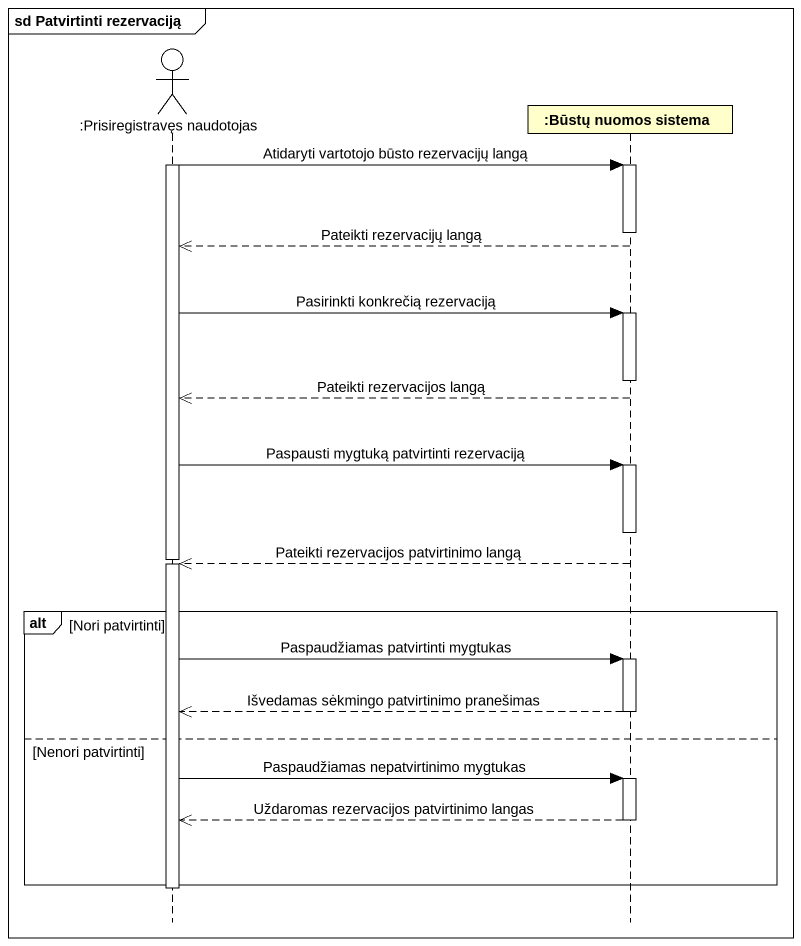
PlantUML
@startuml
mainframe sd Patvirtinti rezervaciją
hide footbox
actor ":Prisiregistravęs naudotojas" as Prisiregistravęs_naudotojas
participant ":Būstų nuomos sistema" as Būstų_nuomos_sistema

activate Prisiregistravęs_naudotojas
Prisiregistravęs_naudotojas -> Būstų_nuomos_sistema : Atidaryti vartotojo būsto rezervacijų langą
activate Būstų_nuomos_sistema
deactivate Būstų_nuomos_sistema
Būstų_nuomos_sistema -->> Prisiregistravęs_naudotojas : Pateikti rezervacijų langą
Prisiregistravęs_naudotojas -> Būstų_nuomos_sistema : Pasirinkti konkrečią rezervaciją
activate Būstų_nuomos_sistema
deactivate Būstų_nuomos_sistema
Būstų_nuomos_sistema -->> Prisiregistravęs_naudotojas : Pateikti rezervacijos langą
Prisiregistravęs_naudotojas -> Būstų_nuomos_sistema : Paspausti mygtuką patvirtinti rezervaciją
activate Būstų_nuomos_sistema
deactivate Būstų_nuomos_sistema
deactivate Prisiregistravęs_naudotojas
Būstų_nuomos_sistema -->> Prisiregistravęs_naudotojas : Pateikti rezervacijos patvirtinimo langą
activate Prisiregistravęs_naudotojas
alt Nori patvirtinti
  Prisiregistravęs_naudotojas -> Būstų_nuomos_sistema : Paspaudžiamas patvirtinti mygtukas
  activate Būstų_nuomos_sistema
  Būstų_nuomos_sistema -->> Prisiregistravęs_naudotojas : Išvedamas sėkmingo patvirtinimo pranešimas
  deactivate Būstų_nuomos_sistema
else Nenori patvirtinti
  Prisiregistravęs_naudotojas -> Būstų_nuomos_sistema : Paspaudžiamas nepatvirtinimo mygtukas
  activate Būstų_nuomos_sistema
  Būstų_nuomos_sistema -->> Prisiregistravęs_naudotojas : Uždaromas rezervacijos patvirtinimo langas
  deactivate Būstų_nuomos_sistema
end
deactivate Prisiregistravęs_naudotojas
@enduml
